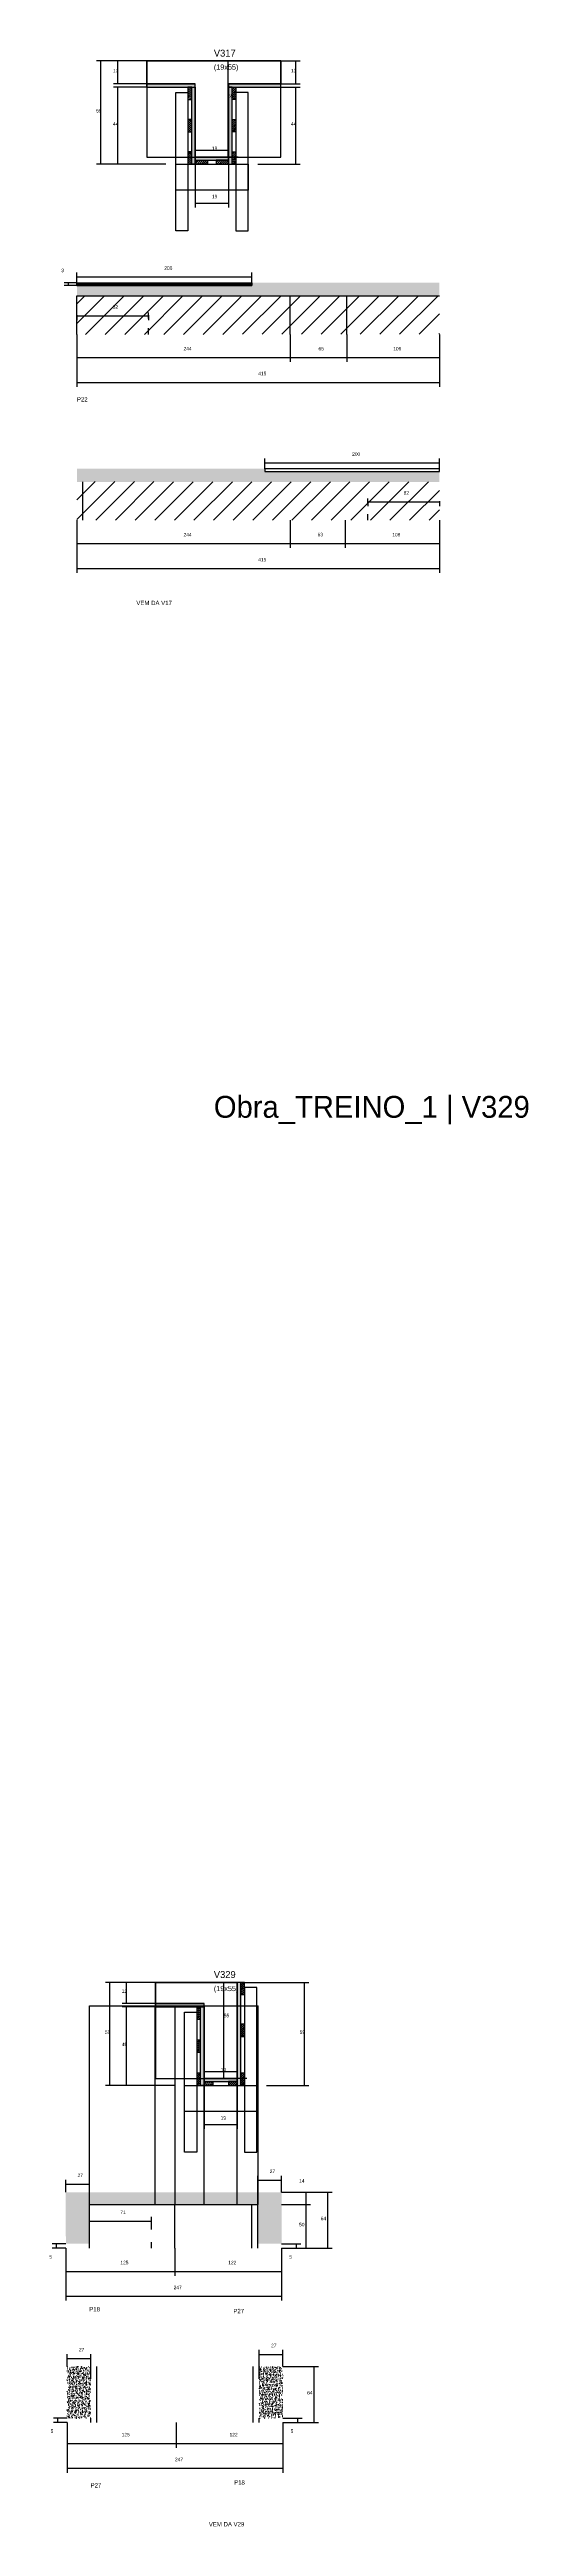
# Model space of a CAD drawing. Header units: metres. Extents: x -2848 to 22762, y -49062 to 1016.
# Drawn here: x 9412 to 9960, y -5023 to -2187 of the extents above; entities that cross this region are included whole.
import ezdxf

# ---------------------------------------------------------------- set-up
doc = ezdxf.new("R2010")
doc.units = ezdxf.units.M
for name, color, linetype in [('CONCRETO', 251, 'Continuous'), ('COTA', 4, 'Continuous'), ('Cota Seção (2x)', 4, 'Continuous'), ('Hachura', 253, 'Continuous'), ('LABEL_ID', 3, 'Continuous'), ('Madeira', 126, 'Continuous'), ('NOMENCLATURA', 7, 'Continuous'), ('Painéis', 200, 'Continuous'), ('REAPROVEITAMENTO', 251, 'Continuous'), ('SARR_2.2x7', 40, 'Continuous'), ('SARR_3.5x7', 81, 'Continuous'), ('SARR_EDITAR', 141, 'Continuous'), ('Texto Seção', 7, 'Continuous')]:
    doc.layers.add(name, color=color, linetype=linetype)

msp = doc.modelspace()

# ---------------------------------------------------------------- hatches: boundary and pattern name
at = {"layer": 'COTA'}
h = msp.add_hatch(dxfattribs=at)
h.set_pattern_fill('AR-CONC', scale=0.03)
h.paths.add_polyline_path([(9643.3, -2457), (9443.3, -2457), (9443.3, -2457), (9443.3, -2469), (9443.3, -2469), (9858.3, -2469), (9858.3, -2469), (9858.3, -2454), (9858.3, -2454), (9643.3, -2454), (9643.3, -2454), (9643.3, -2457)])
h = msp.add_hatch(dxfattribs=at)
h.set_pattern_fill('AR-CONC', scale=0.03)
h.paths.add_polyline_path([(9658.3, -2669.9), (9858.3, -2669.9), (9858.3, -2669.9), (9858.3, -2681.9), (9858.3, -2681.9), (9443.3, -2681.9), (9443.3, -2681.9), (9443.3, -2666.9), (9443.3, -2666.9), (9658.3, -2666.9), (9658.3, -2666.9), (9658.3, -2669.9)])
h = msp.add_hatch(dxfattribs=at)
h.set_pattern_fill('AR-CONC', scale=0.03)
h.paths.add_polyline_path([(9457.5, -4654.3), (9650.5, -4654.3), (9650.5, -4654.3), (9650.5, -4699.3), (9650.5, -4699.3), (9677.5, -4699.3), (9677.5, -4699.3), (9677.5, -4640.3), (9677.5, -4640.3), (9430.3, -4640.3), (9430.3, -4640.3), (9430.6, -4699.3), (9430.6, -4699.3), (9457.5, -4699.3), (9457.5, -4699.3), (9457.5, -4654.3)])
h = msp.add_hatch(dxfattribs=at)
h.set_pattern_fill('AR-CONC', scale=0.03)
h.paths.add_polyline_path([(9459, -4898.8), (9459, -4839.8), (9459, -4839.8), (9431.9, -4839.8), (9431.9, -4839.8), (9432.1, -4898.8), (9432.1, -4898.8), (9459, -4898.8)])
h = msp.add_hatch(dxfattribs=at)
h.set_pattern_fill('AR-CONC', scale=0.03)
h.paths.add_polyline_path([(9652, -4839.8), (9652, -4898.8), (9652, -4898.8), (9679, -4898.8), (9679, -4898.8), (9679, -4839.8), (9679, -4839.8), (9652, -4839.8)])
at = {"layer": 'Hachura'}
h = msp.add_hatch(color=8, dxfattribs=at)
h.dxf.hatch_style = 1
h.paths.add_polyline_path([(9578.8, -2230), (9578.8, -2226), (9578.8, -2226), (9523.2, -2226), (9523.2, -2226), (9523.2, -2230), (9523.2, -2230), (9578.8, -2230)])
h = msp.add_hatch(dxfattribs=at)
h.set_pattern_fill('ANSI31', scale=0.5)
h.paths.add_polyline_path([(9570.4, -2244), (9574.8, -2244), (9574.8, -2244), (9574.8, -2230), (9574.8, -2230), (9570.4, -2230), (9570.4, -2230), (9570.4, -2244)])
h = msp.add_hatch(color=8, dxfattribs=at)
h.dxf.hatch_style = 1
h.paths.add_polyline_path([(9574.8, -2230), (9578.8, -2230), (9578.8, -2230), (9578.8, -2318), (9578.8, -2318), (9574.8, -2318), (9574.8, -2318), (9574.8, -2230)])
h = msp.add_hatch(color=8, dxfattribs=at)
h.dxf.hatch_style = 1
h.paths.add_polyline_path([(9676.8, -2230), (9676.8, -2226), (9676.8, -2226), (9616.8, -2226), (9616.8, -2226), (9616.8, -2230), (9616.8, -2230), (9676.8, -2230)])
h = msp.add_hatch(color=8, dxfattribs=at)
h.dxf.hatch_style = 1
h.paths.add_polyline_path([(9620.8, -2228), (9616.8, -2228), (9616.8, -2228), (9616.8, -2318), (9616.8, -2318), (9620.8, -2318), (9620.8, -2318), (9620.8, -2228)])
h = msp.add_hatch(dxfattribs=at)
h.set_pattern_fill('ANSI31', scale=0.5)
h.paths.add_polyline_path([(9625.2, -2244), (9620.8, -2244), (9620.8, -2244), (9620.8, -2230), (9620.8, -2230), (9625.2, -2230), (9625.2, -2230), (9625.2, -2244)])
h = msp.add_hatch(dxfattribs=at)
h.set_pattern_fill('ANSI31', scale=0.5)
h.paths.add_polyline_path([(9570.4, -2281), (9574.8, -2281), (9574.8, -2281), (9574.8, -2267), (9574.8, -2267), (9570.4, -2267), (9570.4, -2267), (9570.4, -2281)])
h = msp.add_hatch(dxfattribs=at)
h.set_pattern_fill('ANSI31', scale=0.5)
h.paths.add_polyline_path([(9625.2, -2281), (9620.8, -2281), (9620.8, -2281), (9620.8, -2267), (9620.8, -2267), (9625.2, -2267), (9625.2, -2267), (9625.2, -2281)])
h = msp.add_hatch(dxfattribs=at)
h.set_pattern_fill('ANSI31', scale=0.5)
h.paths.add_polyline_path([(9570.4, -2318), (9574.8, -2318), (9574.8, -2318), (9574.8, -2304), (9574.8, -2304), (9570.4, -2304), (9570.4, -2304), (9570.4, -2318)])
h = msp.add_hatch(color=8, dxfattribs=at)
h.dxf.hatch_style = 1
h.paths.add_polyline_path([(9616.8, -2313.6), (9616.8, -2310), (9616.8, -2310), (9578.8, -2310), (9578.8, -2310), (9578.8, -2313.6), (9578.8, -2313.6), (9616.8, -2313.6)])
h = msp.add_hatch(dxfattribs=at)
h.set_pattern_fill('ANSI31', scale=0.5)
h.paths.add_polyline_path([(9578.8, -2318), (9578.8, -2313.6), (9578.8, -2313.6), (9592.8, -2313.6), (9592.8, -2313.6), (9592.8, -2318), (9592.8, -2318), (9578.8, -2318)])
h = msp.add_hatch(dxfattribs=at)
h.set_pattern_fill('ANSI31', scale=0.5)
h.paths.add_polyline_path([(9616.8, -2318), (9616.8, -2313.6), (9616.8, -2313.6), (9602.8, -2313.6), (9602.8, -2313.6), (9602.8, -2318), (9602.8, -2318), (9616.8, -2318)])
h = msp.add_hatch(dxfattribs=at)
h.set_pattern_fill('ANSI31', scale=0.5)
h.paths.add_polyline_path([(9625.2, -2318), (9620.8, -2318), (9620.8, -2318), (9620.8, -2304), (9620.8, -2304), (9625.2, -2304), (9625.2, -2304), (9625.2, -2318)])
h = msp.add_hatch(color=8, dxfattribs=at)
h.dxf.hatch_style = 1
h.paths.add_polyline_path([(9588.8, -4428), (9588.8, -4424), (9588.8, -4424), (9533.2, -4424), (9533.2, -4424), (9533.2, -4428), (9533.2, -4428), (9588.8, -4428)])
h = msp.add_hatch(color=8, dxfattribs=at)
h.dxf.hatch_style = 1
h.paths.add_polyline_path([(9630.8, -4400), (9626.8, -4400), (9626.8, -4400), (9626.8, -4518), (9626.8, -4518), (9630.8, -4518), (9630.8, -4518), (9630.8, -4400)])
h = msp.add_hatch(dxfattribs=at)
h.set_pattern_fill('ANSI31', scale=0.5)
h.paths.add_polyline_path([(9630.8, -4414), (9635.2, -4414), (9635.2, -4414), (9635.2, -4400), (9635.2, -4400), (9630.8, -4400), (9630.8, -4400), (9630.8, -4414)])
h = msp.add_hatch(dxfattribs=at)
h.set_pattern_fill('ANSI31', scale=0.5)
h.paths.add_polyline_path([(9580.4, -4442), (9584.8, -4442), (9584.8, -4442), (9584.8, -4428), (9584.8, -4428), (9580.4, -4428), (9580.4, -4428), (9580.4, -4442)])
h = msp.add_hatch(color=8, dxfattribs=at)
h.dxf.hatch_style = 1
h.paths.add_polyline_path([(9588.8, -4428), (9584.8, -4428), (9584.8, -4428), (9584.8, -4518), (9584.8, -4518), (9588.8, -4518), (9588.8, -4518), (9588.8, -4428)])
h = msp.add_hatch(dxfattribs=at)
h.set_pattern_fill('ANSI31', scale=0.5)
h.paths.add_polyline_path([(9630.8, -4462), (9635.2, -4462), (9635.2, -4462), (9635.2, -4448), (9635.2, -4448), (9630.8, -4448), (9630.8, -4448), (9630.8, -4462)])
h = msp.add_hatch(dxfattribs=at)
h.set_pattern_fill('ANSI31', scale=0.5)
h.paths.add_polyline_path([(9580.4, -4480), (9584.8, -4480), (9584.8, -4480), (9584.8, -4466), (9584.8, -4466), (9580.4, -4466), (9580.4, -4466), (9580.4, -4480)])
h = msp.add_hatch(dxfattribs=at)
h.set_pattern_fill('ANSI31', scale=0.5)
h.paths.add_polyline_path([(9580.4, -4518), (9584.8, -4518), (9584.8, -4518), (9584.8, -4504), (9584.8, -4504), (9580.4, -4504), (9580.4, -4504), (9580.4, -4518)])
h = msp.add_hatch(dxfattribs=at)
h.set_pattern_fill('ANSI31', scale=0.5)
h.paths.add_polyline_path([(9630.8, -4518), (9635.2, -4518), (9635.2, -4518), (9635.2, -4504), (9635.2, -4504), (9630.8, -4504), (9630.8, -4504), (9630.8, -4518)])
h = msp.add_hatch(color=8, dxfattribs=at)
h.dxf.hatch_style = 1
h.paths.add_polyline_path([(9626.8, -4513.6), (9626.8, -4510), (9626.8, -4510), (9588.8, -4510), (9588.8, -4510), (9588.8, -4513.6), (9588.8, -4513.6), (9626.8, -4513.6)])
h = msp.add_hatch(dxfattribs=at)
h.set_pattern_fill('ANSI31', scale=0.5)
h.paths.add_polyline_path([(9588.8, -4518), (9588.8, -4513.6), (9588.8, -4513.6), (9598.8, -4513.6), (9598.8, -4513.6), (9598.8, -4518), (9598.8, -4518), (9588.8, -4518)])
h = msp.add_hatch(dxfattribs=at)
h.set_pattern_fill('ANSI31', scale=0.5)
h.paths.add_polyline_path([(9626.8, -4518), (9626.8, -4513.6), (9626.8, -4513.6), (9616.8, -4513.6), (9616.8, -4513.6), (9616.8, -4518), (9616.8, -4518), (9626.8, -4518)])
at = {"layer": 'REAPROVEITAMENTO'}
h = msp.add_hatch(dxfattribs=at)
h.set_pattern_fill('ANSI31', scale=5)
h.paths.add_polyline_path([(9858.3, -2512.7), (9858.3, -2468.7), (9858.3, -2468.7), (9443.3, -2469.2), (9443.3, -2469.2), (9443.3, -2513.2), (9443.3, -2513.2), (9858.3, -2512.7)])
h = msp.add_hatch(dxfattribs=at)
h.set_pattern_fill('ANSI31', scale=5)
h.paths.add_polyline_path([(9443.3, -2725.6), (9443.3, -2681.6), (9443.3, -2681.6), (9858.3, -2681.9), (9858.3, -2681.9), (9858.3, -2725.9), (9858.3, -2725.9), (9443.3, -2725.6)])

# ---------------------------------------------------------------- linework, layer by layer
at = {"layer": 'CONCRETO'}
for points in [[(9523.2, -2226), (9523.2, -2200), (9676.8, -2200), (9676.8, -2226), (9616.8, -2226), (9616.8, -2310), (9578.8, -2310), (9578.8, -2226)], [(9523.2, -2310), (9676.8, -2310), (9676.8, -2200), (9523.2, -2200)], [(9533.2, -4424), (9533.2, -4400), (9588.8, -4400), (9588.8, -4400), (9626.8, -4400), (9626.8, -4510), (9588.8, -4510), (9588.8, -4424)], [(9533.2, -4510), (9626.8, -4510), (9626.8, -4400), (9533.2, -4400)]]:
    msp.add_lwpolyline(points, close=True, dxfattribs=at)
at = {"layer": 'COTA'}
for p, q in [((9523.2, -2200), (9465.8, -2200)), ((9470.8, -2318), (9470.8, -2200)), ((9523.2, -2200), (9485.1, -2200)), ((9490.1, -2226), (9490.1, -2200)), ((9676.8, -2200), (9698.7, -2200)), ((9693.7, -2226), (9693.7, -2200)), ((9523.2, -2226), (9485.1, -2226)), ((9523.2, -2230), (9485.1, -2230)), ((9490.1, -2318), (9490.1, -2230)), ((9676.8, -2226), (9698.7, -2226)), ((9676.8, -2230), (9698.7, -2230)), ((9693.7, -2318), (9693.7, -2230)), ((9545.2, -2318), (9465.8, -2318)), ((9545.2, -2318), (9485.1, -2318)), ((9578.8, -2318), (9578.8, -2367.7)), ((9616.8, -2318), (9616.8, -2367.7)), ((9650.4, -2318), (9698.7, -2318)), ((9578.8, -2362.7), (9616.8, -2362.7)), ((9443.3, -2454), (9428.5, -2454)), ((9443.3, -2457), (9428.5, -2457)), ((9433.5, -2457), (9433.5, -2454)), ((9443.3, -2454), (9443.3, -2442.3)), ((9443.3, -2447.3), (9643.3, -2447.3)), ((9643.3, -2454), (9643.3, -2442.3)), ((9443.3, -2491), (9443.3, -2496.7)), ((9443.3, -2491.7), (9525.3, -2491.7)), ((9525.3, -2491), (9525.3, -2496.7)), ((9443.3, -2513), (9443.3, -2544.5)), ((9443.3, -2513), (9443.3, -2573.1)), ((9687.3, -2513), (9687.3, -2544.5)), ((9687.3, -2513), (9687.3, -2544.5)), ((9752.3, -2513), (9752.3, -2544.5)), ((9752.3, -2513), (9752.3, -2544.5)), ((9858.3, -2513), (9858.3, -2544.5)), ((9858.3, -2513), (9858.3, -2573.1)), ((9443.3, -2539.5), (9687.3, -2539.5)), ((9687.3, -2539.5), (9752.3, -2539.5)), ((9752.3, -2539.5), (9858.3, -2539.5)), ((9443.3, -2568.1), (9858.3, -2568.1)), ((9658.3, -2666.9), (9658.3, -2655.2)), ((9658.3, -2660.2), (9858.3, -2660.2)), ((9858.3, -2666.9), (9858.3, -2655.2)), ((9776.3, -2703.9), (9776.3, -2709.6)), ((9776.3, -2704.6), (9858.3, -2704.6)), ((9858.3, -2703.9), (9858.3, -2709.6)), ((9443.3, -2725.9), (9443.3, -2757.4)), ((9443.3, -2725.9), (9443.3, -2786)), ((9687.3, -2725.9), (9687.3, -2757.4)), ((9687.3, -2725.9), (9687.3, -2757.4)), ((9750.3, -2725.9), (9750.3, -2757.4)), ((9750.3, -2725.9), (9750.3, -2757.4)), ((9858.3, -2725.9), (9858.3, -2757.4)), ((9858.3, -2725.9), (9858.3, -2786)), ((9443.3, -2752.4), (9687.3, -2752.4)), ((9687.3, -2752.4), (9750.3, -2752.4)), ((9750.3, -2752.4), (9858.3, -2752.4)), ((9443.3, -2781), (9858.3, -2781)), ((9580.8, -4400), (9475.8, -4400)), ((9480.8, -4518), (9480.8, -4400)), ((9533.2, -4400), (9495.1, -4400)), ((9533.2, -4424), (9495.1, -4424)), ((9500.1, -4424), (9500.1, -4400)), ((9635.2, -4400), (9708.7, -4400)), ((9703.7, -4518), (9703.7, -4400)), ((9533.2, -4428), (9495.1, -4428)), ((9500.1, -4518), (9500.1, -4428)), ((9555.2, -4518), (9475.8, -4518)), ((9555.2, -4518), (9495.1, -4518)), ((9588.8, -4518), (9588.8, -4567.7)), ((9626.8, -4518), (9626.8, -4567.7)), ((9660.4, -4518), (9708.7, -4518)), ((9588.8, -4562.7), (9626.8, -4562.7)), ((9677.5, -4640.3), (9710.7, -4640.3)), ((9677.5, -4640.3), (9735.5, -4640.3)), ((9705.7, -4654.3), (9705.7, -4640.3)), ((9730.5, -4704.3), (9730.5, -4640.3)), ((9457.5, -4676.8), (9457.5, -4668.3)), ((9457.5, -4673.3), (9528.5, -4673.3)), ((9528.5, -4679.3), (9528.5, -4668.3)), ((9677.5, -4654.3), (9710.7, -4654.3)), ((9677.5, -4654.3), (9710.7, -4654.3)), ((9705.7, -4704.3), (9705.7, -4654.3)), ((9430.5, -4704.3), (9430.5, -4735.9)), ((9430.5, -4704.3), (9430.5, -4764.4)), ((9555.5, -4704.3), (9555.5, -4735.9)), ((9555.5, -4704.3), (9555.5, -4735.9)), ((9677.5, -4704.3), (9677.5, -4735.9)), ((9677.5, -4704.3), (9677.5, -4764.4)), ((9677.5, -4704.3), (9710.7, -4704.3)), ((9677.5, -4704.3), (9735.5, -4704.3)), ((9430.5, -4730.9), (9555.5, -4730.9)), ((9555.5, -4730.9), (9677.5, -4730.9)), ((9430.5, -4759.4), (9677.5, -4759.4)), ((9679, -4839.8), (9719.9, -4839.8)), ((9714.9, -4903.8), (9714.9, -4839.8)), ((9432, -4903.8), (9432, -4932.9)), ((9432, -4903.8), (9432, -4961.4)), ((9557, -4903.8), (9557, -4932.9)), ((9557, -4903.8), (9557, -4932.9)), ((9679, -4903.8), (9679, -4932.9)), ((9679, -4903.8), (9679, -4961.4)), ((9679, -4903.8), (9719.9, -4903.8)), ((9432, -4927.9), (9557, -4927.9)), ((9557, -4927.9), (9679, -4927.9)), ((9432, -4956.4), (9679, -4956.4))]:
    msp.add_line(p, q, dxfattribs=at)
at = {"layer": 'Cota Seção (2x)'}
for p, q in [((9627.8, -2200), (9611.3, -2200)), ((9616.3, -2310), (9616.3, -2200)), ((9578.8, -2318), (9578.8, -2297)), ((9616.8, -2318), (9616.8, -2297)), ((9578.8, -2302), (9616.8, -2302)), ((9627.8, -2310), (9611.3, -2310)), ((9626.8, -4400), (9606.4, -4400)), ((9611.4, -4510), (9611.4, -4400)), ((9588.8, -4518), (9588.8, -4497)), ((9588.8, -4502), (9626.8, -4502)), ((9626.8, -4518), (9626.8, -4497)), ((9637.8, -4510), (9606.4, -4510)), ((9650.5, -4654.3), (9650.5, -4621.4)), ((9677.5, -4640.3), (9677.5, -4621.4)), ((9430.5, -4640.3), (9430.5, -4626.1)), ((9430.5, -4631.1), (9457.5, -4631.1)), ((9457.5, -4654.3), (9457.5, -4626.1)), ((9650.5, -4626.4), (9677.5, -4626.4)), ((9430.5, -4699.3), (9414.8, -4699.3)), ((9430.5, -4704.3), (9414.8, -4704.3)), ((9419.8, -4704.3), (9419.8, -4699.3)), ((9677.5, -4699.3), (9699.5, -4699.3)), ((9677.5, -4704.3), (9699.5, -4704.3)), ((9694.5, -4704.3), (9694.5, -4699.3)), ((9652, -4853.8), (9652, -4820.9)), ((9679, -4839.8), (9679, -4820.9)), ((9432, -4839.8), (9432, -4825.6)), ((9432, -4830.6), (9459, -4830.6)), ((9459, -4853.8), (9459, -4825.6)), ((9652, -4825.9), (9679, -4825.9)), ((9432, -4898.8), (9416.3, -4898.8)), ((9432, -4903.8), (9416.3, -4903.8)), ((9421.3, -4903.8), (9421.3, -4898.8)), ((9679, -4898.8), (9701, -4898.8)), ((9679, -4903.8), (9701, -4903.8)), ((9696, -4903.8), (9696, -4898.8))]:
    msp.add_line(p, q, dxfattribs=at)
at = {"layer": 'Madeira'}
for points in [[(9570.4, -2244), (9574.8, -2244), (9574.8, -2230), (9570.4, -2230)], [(9625.2, -2244), (9620.8, -2244), (9620.8, -2230), (9625.2, -2230)], [(9570.4, -2281), (9574.8, -2281), (9574.8, -2267), (9570.4, -2267)], [(9625.2, -2281), (9620.8, -2281), (9620.8, -2267), (9625.2, -2267)], [(9570.4, -2318), (9574.8, -2318), (9574.8, -2304), (9570.4, -2304)], [(9578.8, -2318), (9578.8, -2313.6), (9592.8, -2313.6), (9592.8, -2318)], [(9616.8, -2318), (9616.8, -2313.6), (9602.8, -2313.6), (9602.8, -2318)], [(9625.2, -2318), (9620.8, -2318), (9620.8, -2304), (9625.2, -2304)], [(9630.8, -4414), (9635.2, -4414), (9635.2, -4400), (9630.8, -4400)], [(9580.4, -4442), (9584.8, -4442), (9584.8, -4428), (9580.4, -4428)], [(9630.8, -4462), (9635.2, -4462), (9635.2, -4448), (9630.8, -4448)], [(9580.4, -4480), (9584.8, -4480), (9584.8, -4466), (9580.4, -4466)], [(9580.4, -4518), (9584.8, -4518), (9584.8, -4504), (9580.4, -4504)], [(9630.8, -4518), (9635.2, -4518), (9635.2, -4504), (9630.8, -4504)], [(9588.8, -4518), (9588.8, -4513.6), (9598.8, -4513.6), (9598.8, -4518)], [(9626.8, -4518), (9626.8, -4513.6), (9616.8, -4513.6), (9616.8, -4518)]]:
    msp.add_lwpolyline(points, close=True, dxfattribs=at)
at = {"layer": 'Painéis'}
for p, q in [((9523.2, -2226), (9578.8, -2226)), ((9523.2, -2230), (9523.2, -2226)), ((9578.8, -2230), (9578.8, -2226)), ((9578.8, -2318), (9578.8, -2230)), ((9616.8, -2226), (9676.8, -2226)), ((9616.8, -2230), (9616.8, -2226)), ((9616.8, -2318), (9616.8, -2230)), ((9676.8, -2230), (9676.8, -2226)), ((9578.8, -2310), (9616.8, -2310)), ((9578.8, -2313.6), (9578.8, -2310)), ((9616.8, -2313.6), (9616.8, -2310)), ((9443.3, -2454), (9643.3, -2454)), ((9443.3, -2457), (9643.3, -2457)), ((9443.3, -2469), (9858.3, -2469)), ((9443.3, -2513), (9443.3, -2469)), ((9687.3, -2513), (9687.3, -2469)), ((9752.3, -2513), (9752.3, -2469)), ((9533.2, -4424), (9588.8, -4424)), ((9533.2, -4428), (9533.2, -4424)), ((9588.8, -4428), (9588.8, -4424)), ((9626.8, -4518), (9626.8, -4400)), ((9457.5, -4427), (9532.8, -4427)), ((9457.5, -4654.3), (9457.5, -4427)), ((9532.8, -4654.3), (9532.8, -4427)), ((9532.8, -4427), (9555.8, -4427)), ((9532.8, -4654.3), (9532.8, -4427)), ((9555.8, -4654.3), (9555.8, -4427)), ((9555.8, -4427), (9588.8, -4427)), ((9555.8, -4654.3), (9555.8, -4427)), ((9588.8, -4654.3), (9588.8, -4427)), ((9588.8, -4427), (9626.8, -4427)), ((9588.8, -4654.3), (9588.8, -4427)), ((9588.8, -4518), (9588.8, -4428)), ((9626.8, -4654.3), (9626.8, -4427)), ((9626.8, -4427), (9650.8, -4427)), ((9626.8, -4654.3), (9626.8, -4427)), ((9650.8, -4654.3), (9650.8, -4427)), ((9588.8, -4510), (9626.8, -4510)), ((9588.8, -4513.6), (9588.8, -4510)), ((9626.8, -4513.6), (9626.8, -4510)), ((9457.5, -4654.3), (9650.5, -4654.3)), ((9457.5, -4699.3), (9457.5, -4654.3)), ((9457.5, -4654.3), (9532.8, -4654.3)), ((9532.8, -4654.3), (9555.8, -4654.3)), ((9555.5, -4704.3), (9555.5, -4654.3)), ((9555.8, -4654.3), (9588.8, -4654.3)), ((9588.8, -4654.3), (9626.8, -4654.3)), ((9626.8, -4654.3), (9650.8, -4654.3)), ((9650.5, -4704.3), (9650.5, -4654.3))]:
    msp.add_line(p, q, dxfattribs=at)
for points in [[(9578.8, -2230), (9578.8, -2226), (9523.2, -2226), (9523.2, -2230)], [(9574.8, -2230), (9578.8, -2230), (9578.8, -2318), (9574.8, -2318)], [(9676.8, -2230), (9676.8, -2226), (9616.8, -2226), (9616.8, -2230)], [(9620.8, -2230), (9616.8, -2230), (9616.8, -2318), (9620.8, -2318)], [(9616.8, -2313.6), (9616.8, -2310), (9578.8, -2310), (9578.8, -2313.6)], [(9443.3, -2454), (9643.3, -2454), (9643.3, -2457), (9443.3, -2457)], [(9858.3, -2666.9), (9658.3, -2666.9), (9658.3, -2669.9), (9858.3, -2669.9)], [(9588.8, -4428), (9588.8, -4424), (9533.2, -4424), (9533.2, -4428)], [(9630.8, -4400), (9626.8, -4400), (9626.8, -4518), (9630.8, -4518)], [(9584.8, -4428), (9588.8, -4428), (9588.8, -4518), (9584.8, -4518)], [(9626.8, -4513.6), (9626.8, -4510), (9588.8, -4510), (9588.8, -4513.6)]]:
    msp.add_lwpolyline(points, close=True, dxfattribs=at)
at = {"layer": 'SARR_2.2x7'}
for p, q in [((9525.3, -2495), (9525.3, -2488)), ((9525.3, -2513), (9525.3, -2506)), ((9450.2, -2725.9), (9450.2, -2681.9)), ((9776.3, -2707.9), (9776.3, -2700.9)), ((9776.3, -2725.9), (9776.3, -2718.9)), ((9528.5, -4682.8), (9528.5, -4675.8)), ((9643.5, -4704.3), (9643.5, -4654.3)), ((9528.5, -4704.3), (9528.5, -4697.3)), ((9465.9, -4903.8), (9465.9, -4839.8)), ((9645, -4903.8), (9645, -4839.8))]:
    msp.add_line(p, q, dxfattribs=at)
at = {"layer": 'SARR_3.5x7'}
for points in [[(9556.4, -2236), (9570.4, -2236), (9570.4, -2394.5), (9556.4, -2394.5)], [(9639.2, -2236), (9625.2, -2236), (9625.2, -2394.5), (9639.2, -2394.5)], [(9556.4, -2318), (9639.2, -2318), (9639.2, -2348), (9556.4, -2348)], [(9649.2, -4406), (9635.2, -4406), (9635.2, -4594.4), (9649.2, -4594.4)], [(9566.4, -4434), (9580.4, -4434), (9580.4, -4594.4), (9566.4, -4594.4)], [(9566.4, -4518), (9649.2, -4518), (9649.2, -4548), (9566.4, -4548)]]:
    msp.add_lwpolyline(points, close=True, dxfattribs=at)
at = {"layer": 'SARR_EDITAR'}
for p, q in [((9443.3, -2455.5), (9643.3, -2455.5)), ((9457.5, -4704.3), (9457.5, -4699.3)), ((9650.5, -4704.3), (9650.5, -4699.3)), ((9459, -4903.8), (9459, -4898.8)), ((9652, -4903.8), (9652, -4898.8))]:
    msp.add_line(p, q, dxfattribs=at)

# ---------------------------------------------------------------- texts
at = {"layer": 'COTA'}
for s, p in [('13', (9484.6, -2213)), ('13', (9688.2, -2213)), ('59', (9465.3, -2259)), ('44', (9484.6, -2274)), ('44', (9688.2, -2274)), ('19', (9597.8, -2357.2)), ('3', (9425.3, -2441.8)), ('200', (9543.3, -2439.2)), ('82', (9484.3, -2483.6)), ('244', (9565.3, -2531.4)), ('65', (9719.8, -2531.4)), ('106', (9805.3, -2531.4)), ('415', (9650.8, -2559.9)), ('200', (9758.3, -2652.1)), ('82', (9817.3, -2696.5)), ('244', (9565.3, -2744.4)), ('63', (9718.8, -2744.2)), ('108', (9804.3, -2744.3)), ('415', (9650.8, -2772.9)), ('12', (9494.6, -4412)), ('59', (9475.3, -4459)), ('45', (9494.6, -4473)), ('59', (9698.2, -4459)), ('19', (9607.8, -4557.2)), ('14', (9697.6, -4629.3)), ('71', (9493, -4665.3)), ('50', (9697.6, -4679.3)), ('64', (9722.4, -4672.3)), ('125', (9493, -4722.8)), ('122', (9616.5, -4722.8)), ('247', (9554, -4751.3)), ('64', (9706.8, -4871.8)), ('125', (9494.5, -4919.8)), ('122', (9618, -4919.8)), ('247', (9555.5, -4948.3))]:
    msp.add_text(s, height=4, dxfattribs=at).set_placement(p)
at = {"layer": 'Cota Seção (2x)'}
for s, p in [('55', (9616.3, -2242)), ('19', (9597.8, -2302)), ('55', (9611.4, -4440)), ('19', (9607.8, -4502)), ('27', (9444, -4623)), ('27', (9664, -4618.4)), ('5', (9411.7, -4716.4)), ('5', (9686.4, -4716.4)), ('27', (9445.5, -4822.5)), ('27', (9665.5, -4817.8)), ('5', (9413.2, -4915.9)), ('5', (9687.9, -4915.9))]:
    msp.add_text(s, height=4, dxfattribs=at).set_placement(p)
at = {"layer": 'LABEL_ID'}
msp.add_text('Obra_TREINO_1 | V329', height=25, dxfattribs=at).set_placement((9600, -3410))
at = {"layer": 'NOMENCLATURA'}
for s, p in [('P22', (9443.2, -2590)), ('P18', (9457.4, -4776.7)), ('P27', (9622.4, -4778.8)), ('P27', (9458.9, -4978.4)), ('P18', (9623.2, -4975.1))]:
    msp.add_text(s, height=5, dxfattribs=at).set_placement(p)
at = {"layer": 'Texto Seção'}
for s, height, p in [('V317', 8, (9600, -2195)), ('(19x55)', 6, (9600, -2210)), ('VEM DA V17', 5, (9511.3, -2823)), ('V329', 8, (9600, -4395)), ('(19x55)', 6, (9600, -4410)), ('VEM DA V29', 5, (9594.2, -5022.9))]:
    msp.add_text(s, height=height, dxfattribs=at).set_placement(p)

doc.saveas('drawing.dxf')
